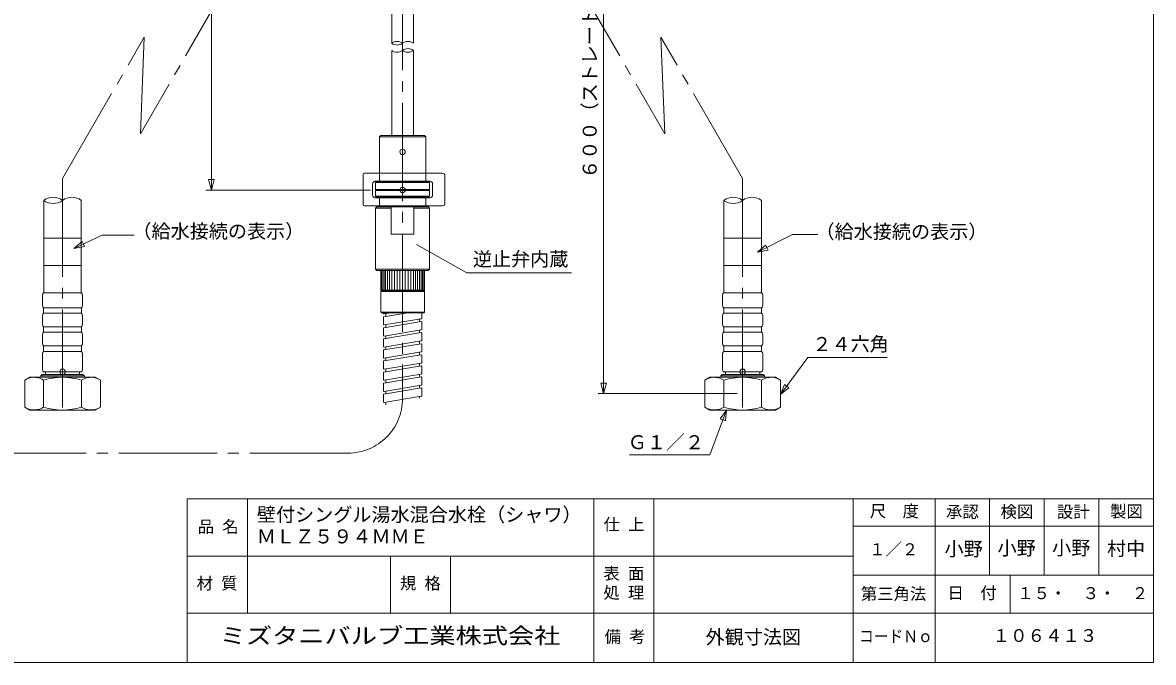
# Model space of a CAD drawing. Units: millimetres, scale not verified. Extents: x -373 to 395, y -278 to 275.
# Drawn here: x -19.4 to 395, y -278 to -43.3 of the extents above; entities that cross this region are included whole.
import ezdxf
from ezdxf.enums import TextEntityAlignment as Align

# ---------------------------------------------------------------- set-up
doc = ezdxf.new("R2010")
doc.units = ezdxf.units.MM
doc.header["$LTSCALE"] = 4
doc.header["$PDMODE"] = 32
doc.header["$PDSIZE"] = 2
doc.linetypes.add('USER2', pattern=[12, 9, -1, 1, -1])
for name, color, linetype, lineweight in [('0-1_1', 7, 'Continuous', 18), ('0-2_2', 7, 'Continuous', 18), ('0-3_3', 7, 'Continuous', 18), ('0-4_4', 7, 'Continuous', 18)]:
    doc.layers.add(name, color=color, linetype=linetype, lineweight=lineweight)
doc.layers.add('0-6_6', color=7, linetype='Continuous')
doc.styles.add('ＭＳ ゴシック', font='')
doc.styles.get('ＭＳ ゴシック').set_extended_font_data('MS Gothic')

# ---------------------------------------------------------------- blocks, each defined once
blk = doc.blocks.new('D15')
at = {"layer": '0-3_3'}
for p, q in [((137.477, 55.194), (195.541, 55.194)), ((193.541, 55.194), (192.506, 51.33)), ((193.541, 55.194), (194.576, 51.33)), ((192.506, 51.33), (194.576, 51.33)), ((193.541, -179.41), (192.506, -175.547)), ((194.576, -175.547), (192.506, -175.547)), ((242.478, -179.41), (191.541, -179.41))]:
    blk.add_line(p, q, dxfattribs=at)
blk.add_lwpolyline([(193.541, 55.194), (193.541, -179.41), (194.576, -175.547)], dxfattribs=at)
blk = doc.blocks.new('D19')
at = {"layer": '0-3_3'}
for p, q in [((85.571, 71.225), (47.814, 71.225)), ((49.814, 71.225), (50.849, 67.361)), ((48.779, 67.361), (50.849, 67.361)), ((49.814, -104.745), (48.779, -100.882)), ((50.849, -100.882), (48.779, -100.882)), ((49.814, -104.745), (50.849, -100.882)), ((108.171, -104.745), (47.814, -104.745))]:
    blk.add_line(p, q, dxfattribs=at)
blk.add_lwpolyline([(49.814, -104.745), (49.814, 71.225), (48.779, 67.361)], dxfattribs=at)

msp = doc.modelspace()

# ---------------------------------------------------------------- linework, layer by layer
at = {"layer": '0-1_1'}
for p, q in [((40.982, -217.972), (394.982, -217.972)), ((40.982, -217.972), (40.982, -277.972)), ((62.982, -217.972), (62.982, -259.972)), ((189.982, -217.972), (189.982, -277.972)), ((211.982, -217.972), (211.982, -277.972)), ((284.982, -277.972), (284.982, -217.972)), ((314.982, -277.972), (314.982, -217.972)), ((334.982, -245.972), (334.982, -217.972)), ((354.982, -245.972), (354.982, -217.972)), ((374.982, -245.972), (374.982, -217.972)), ((284.982, -227.972), (394.982, -227.972)), ((40.982, -238.972), (284.982, -238.972)), ((115.482, -238.972), (115.482, -259.972)), ((137.482, -238.972), (137.482, -259.972)), ((284.982, -245.972), (394.982, -245.972)), ((342.482, -245.972), (342.482, -259.972)), ((40.982, -259.972), (394.982, -259.972))]:
    msp.add_line(p, q, dxfattribs=at)
msp.add_lwpolyline([(-373.022, 275.029), (-373.022, -277.972), (394.982, -277.972), (394.982, 275.029)], dxfattribs=at)
at = {"layer": '0-2_2', "linetype": 'USER2'}
for p, q in [((119.871, 71.225), (119.871, -181.209)), ((106.316, 58.748), (23.792, -84.188)), ((133.425, 58.748), (215.949, -84.188)), ((-4.737, -100.55), (25.213, -48.675)), ((23.792, -84.188), (25.213, -48.675)), ((215.949, -84.188), (214.528, -48.675)), ((244.478, -100.55), (214.528, -48.675)), ((-4.737, -100.55), (-4.737, -187.973)), ((244.478, -100.55), (244.478, -187.973)), ((99.871, -201.209), (-87.892, -201.209))]:
    msp.add_line(p, q, dxfattribs=at)
at = {"layer": '0-2_2'}
for p, q in [((115.871, -50.904), (115.871, 6.652)), ((123.871, -50.904), (123.871, 6.652)), ((115.871, -84.745), (115.871, -53.532)), ((123.871, -84.745), (123.871, -53.532)), ((123.871, -61.02), (123.871, -53.532)), ((128.371, -85.245), (111.371, -85.245)), ((127.871, -84.745), (128.371, -85.245)), ((128.371, -98.545), (128.371, -85.245)), ((105.371, -110.045), (105.371, -99.045)), ((134.371, -98.545), (105.871, -98.545)), ((111.371, -101.545), (111.371, -98.545)), ((128.371, -101.545), (128.371, -98.545)), ((108.871, -102.545), (108.871, -106.545)), ((129.87, -101.545), (109.871, -101.545)), ((110.171, -101.745), (109.971, -101.945)), ((109.971, -104.545), (109.971, -101.945)), ((129.771, -101.945), (109.971, -101.945)), ((110.171, -101.745), (129.571, -101.745)), ((128.371, -101.745), (128.371, -101.545)), ((129.571, -101.745), (129.771, -101.945)), ((129.771, -104.545), (129.771, -101.945)), ((130.87, -102.545), (130.87, -106.545)), ((135.371, -109.545), (135.371, -99.545)), ((129.87, -107.545), (109.871, -107.545)), ((109.971, -104.545), (129.771, -104.545)), ((110.171, -104.745), (109.971, -104.945)), ((109.971, -107.045), (109.971, -104.945)), ((129.771, -104.945), (109.971, -104.945)), ((109.971, -107.045), (110.171, -107.245)), ((129.771, -107.045), (109.971, -107.045)), ((110.171, -104.745), (129.571, -104.745)), ((111.371, -107.545), (111.371, -107.245)), ((111.371, -107.545), (111.371, -110.545)), ((128.371, -107.545), (128.371, -107.245)), ((128.371, -110.545), (128.371, -107.545)), ((129.771, -104.545), (129.571, -104.745)), ((129.571, -104.745), (129.771, -104.945)), ((129.771, -107.045), (129.771, -104.945)), ((-11.587, -142.411), (-11.587, -108.481)), ((2.113, -142.411), (2.113, -108.523)), ((134.371, -110.545), (105.871, -110.545)), ((110.471, -110.945), (109.971, -111.445)), ((109.971, -133.745), (109.971, -111.445)), ((109.971, -111.445), (115.746, -111.445)), ((129.271, -110.945), (110.471, -110.945)), ((111.371, -110.945), (111.371, -110.545)), ((115.746, -120.945), (115.746, -110.945)), ((123.995, -120.945), (123.995, -110.945)), ((123.995, -111.445), (129.771, -111.445)), ((128.371, -110.945), (128.371, -110.545)), ((129.271, -110.945), (129.771, -111.445)), ((129.771, -133.745), (129.771, -111.445)), ((237.628, -142.411), (237.628, -108.523)), ((251.328, -142.411), (251.328, -108.481)), ((115.746, -120.945), (123.995, -120.945)), ((129.771, -133.745), (109.971, -133.745)), ((111.871, -141.445), (111.871, -134.245)), ((112.121, -134.245), (112.121, -141.445)), ((112.621, -134.245), (112.621, -141.445)), ((113.121, -134.245), (113.121, -141.445)), ((113.621, -134.245), (113.621, -141.445)), ((114.371, -134.245), (114.371, -141.445)), ((115.121, -134.245), (115.121, -141.445)), ((115.871, -134.245), (115.871, -141.445)), ((116.871, -134.245), (116.871, -141.445)), ((117.871, -134.245), (117.871, -141.445)), ((118.871, -134.245), (118.871, -141.445)), ((119.871, -134.245), (119.871, -141.745)), ((119.871, -134.745), (119.871, -140.245)), ((120.871, -134.245), (120.871, -141.445)), ((121.871, -134.245), (121.871, -141.445)), ((122.871, -134.245), (122.871, -141.445)), ((123.871, -134.245), (123.871, -141.445)), ((124.621, -134.245), (124.621, -141.445)), ((125.371, -134.245), (125.371, -141.445)), ((126.121, -134.245), (126.121, -141.445)), ((126.621, -134.245), (126.621, -141.445)), ((127.121, -134.245), (127.121, -141.445)), ((127.621, -134.245), (127.621, -141.445)), ((127.871, -134.245), (127.871, -141.445)), ((-12.087, -143.211), (-12.087, -147.111)), ((-11.687, -142.411), (-4.737, -142.411)), ((2.213, -142.411), (-4.737, -142.411)), ((2.613, -143.211), (2.613, -147.111)), ((111.871, -141.445), (112.171, -141.745)), ((111.871, -141.945), (112.071, -141.745)), ((111.871, -149.545), (111.871, -141.945)), ((127.871, -141.945), (111.871, -141.945)), ((127.671, -141.745), (112.071, -141.745)), ((127.571, -141.745), (119.871, -141.745)), ((127.871, -141.945), (127.671, -141.745)), ((127.871, -149.545), (127.871, -141.945)), ((237.128, -143.211), (237.128, -147.111)), ((237.528, -142.411), (244.478, -142.411)), ((251.428, -142.411), (244.478, -142.411)), ((251.828, -143.211), (251.828, -147.111)), ((-11.687, -147.911), (-11.687, -149.911)), ((-11.687, -147.911), (-4.737, -147.911)), ((2.213, -147.911), (-4.737, -147.911)), ((2.213, -147.911), (2.213, -149.911)), ((237.528, -147.911), (244.478, -147.911)), ((237.528, -147.911), (237.528, -149.911)), ((251.428, -147.911), (244.478, -147.911)), ((251.428, -147.911), (251.428, -149.911)), ((-12.087, -150.711), (-12.087, -154.111)), ((-11.687, -149.911), (-4.737, -149.911)), ((2.213, -149.911), (-4.737, -149.911)), ((2.613, -150.711), (2.613, -154.111)), ((111.871, -149.545), (112.071, -149.745)), ((127.871, -149.545), (111.871, -149.545)), ((127.671, -149.745), (112.071, -149.745)), ((112.871, -149.745), (112.871, -149.978)), ((112.871, -154.034), (112.871, -151.398)), ((113.038, -151.201), (121.735, -149.745)), ((113.038, -155.257), (126.638, -152.981)), ((113.104, -150.176), (115.676, -149.745)), ((113.104, -154.232), (126.704, -151.956)), ((113.671, -151.095), (113.671, -150.081)), ((126.071, -153.076), (126.071, -152.062)), ((126.871, -151.759), (126.871, -149.745)), ((126.871, -155.815), (126.871, -153.178)), ((127.671, -149.745), (127.871, -149.545)), ((237.128, -150.711), (237.128, -154.111)), ((237.528, -149.911), (244.478, -149.911)), ((251.428, -149.911), (244.478, -149.911)), ((251.828, -150.711), (251.828, -154.111)), ((-11.687, -154.911), (-4.737, -154.911)), ((2.213, -154.911), (-4.737, -154.911)), ((2.213, -156.911), (-4.737, -156.911)), ((2.213, -154.911), (2.213, -156.911)), ((112.871, -158.09), (112.871, -155.454)), ((113.038, -159.313), (126.638, -157.037)), ((113.104, -158.288), (126.704, -156.012)), ((113.671, -155.151), (113.671, -154.137)), ((126.071, -157.132), (126.071, -156.118)), ((126.871, -159.871), (126.871, -157.234)), ((237.528, -154.911), (244.478, -154.911)), ((237.528, -154.911), (237.528, -156.911)), ((237.528, -156.911), (244.478, -156.911)), ((251.428, -154.911), (244.478, -154.911)), ((-12.087, -157.711), (-12.087, -161.111)), ((2.613, -157.711), (2.613, -161.111)), ((112.871, -162.146), (112.871, -159.51)), ((113.038, -163.369), (126.638, -161.093)), ((113.104, -162.344), (126.704, -160.068)), ((113.671, -159.207), (113.671, -158.193)), ((126.071, -161.188), (126.071, -160.174)), ((126.871, -163.927), (126.871, -161.29)), ((237.128, -157.711), (237.128, -161.111)), ((251.828, -157.711), (251.828, -161.111)), ((-12.087, -164.711), (-12.087, -170.611)), ((-11.687, -161.911), (-4.737, -161.911)), ((2.213, -161.911), (-4.737, -161.911)), ((2.213, -163.911), (-4.737, -163.911)), ((2.213, -161.911), (2.213, -163.911)), ((2.613, -164.711), (2.613, -170.611)), ((112.871, -166.202), (112.871, -163.566)), ((113.038, -167.425), (126.638, -165.149)), ((113.104, -166.4), (126.704, -164.124)), ((113.671, -163.263), (113.671, -162.249)), ((126.071, -165.244), (126.071, -164.23)), ((126.871, -167.983), (126.871, -165.346)), ((237.128, -164.711), (237.128, -170.611)), ((237.528, -161.911), (244.478, -161.911)), ((237.528, -161.911), (237.528, -163.911)), ((237.528, -163.911), (244.478, -163.911)), ((251.428, -161.911), (244.478, -161.911)), ((251.828, -164.711), (251.828, -170.611)), ((112.871, -167.622), (112.871, -170.258)), ((126.638, -169.205), (113.038, -171.481)), ((113.104, -170.456), (126.704, -168.18)), ((113.671, -167.319), (113.671, -166.305)), ((126.071, -169.3), (126.071, -168.286)), ((126.871, -172.039), (126.871, -169.402)), ((-12.737, -172.911), (-12.237, -172.411)), ((3.263, -172.911), (-12.737, -172.911)), ((-12.737, -173.41), (-12.737, -172.911)), ((-12.237, -172.411), (2.763, -172.411)), ((2.213, -171.411), (-11.687, -171.411)), ((-10.987, -171.411), (-10.987, -172.411)), ((1.063, -171.411), (-10.537, -171.411)), ((-4.737, -171.411), (-10.487, -171.411)), ((-4.737, -171.411), (1.013, -171.411)), ((1.513, -171.411), (1.513, -172.411)), ((3.263, -172.911), (2.763, -172.411)), ((3.263, -172.911), (3.263, -173.41)), ((7.263, -173.41), (9.119, -174.482)), ((112.871, -174.314), (112.871, -171.678)), ((126.638, -173.261), (113.038, -175.537)), ((113.104, -174.512), (126.704, -172.236)), ((113.671, -171.375), (113.671, -170.361)), ((126.071, -173.356), (126.071, -172.342)), ((126.871, -176.095), (126.871, -173.458)), ((232.478, -173.41), (230.622, -174.482)), ((236.478, -172.911), (236.978, -172.411)), ((236.478, -172.911), (252.478, -172.911)), ((236.478, -172.911), (236.478, -173.41)), ((251.978, -172.411), (236.978, -172.411)), ((237.528, -171.411), (251.428, -171.411)), ((238.228, -171.411), (238.228, -172.411)), ((238.678, -171.411), (250.278, -171.411)), ((244.478, -171.411), (238.728, -171.411)), ((244.478, -171.411), (250.228, -171.411)), ((250.728, -171.411), (250.728, -172.411)), ((252.478, -172.911), (251.978, -172.411)), ((252.478, -173.41), (252.478, -172.911)), ((-18.593, -174.482), (-18.593, -184.338)), ((-11.665, -174.482), (-11.665, -184.338)), ((2.191, -174.482), (2.191, -184.338)), ((9.119, -174.482), (9.119, -184.338)), ((112.871, -178.37), (112.871, -175.734)), ((126.638, -177.317), (113.038, -179.593)), ((113.104, -178.568), (126.704, -176.292)), ((113.671, -175.431), (113.671, -174.417)), ((126.071, -177.412), (126.071, -176.398)), ((126.871, -180.151), (126.871, -177.514)), ((230.622, -174.482), (230.622, -184.338)), ((237.55, -174.482), (237.55, -184.338)), ((251.406, -174.482), (251.406, -184.338)), ((258.334, -174.482), (258.334, -184.338)), ((112.871, -182.426), (112.871, -179.79)), ((113.104, -182.624), (126.704, -180.348)), ((113.671, -179.487), (113.671, -178.473)), ((126.071, -181.046), (126.071, -180.454)), ((-16.737, -185.41), (-18.593, -184.338)), ((7.263, -185.41), (-16.737, -185.41)), ((7.263, -185.41), (9.119, -184.338)), ((113.671, -183.543), (113.671, -182.529)), ((232.478, -185.41), (230.622, -184.338)), ((232.478, -185.41), (256.478, -185.41)), ((256.478, -185.41), (258.334, -184.338))]:
    msp.add_line(p, q, dxfattribs=at)
for points in [[(127.871, -84.745), (111.871, -84.745), (111.371, -85.245)], [(111.371, -101.545), (111.371, -98.545), (111.371, -85.245)], [(109.971, -104.545), (110.171, -104.745), (129.571, -104.745)], [(129.771, -107.045), (129.571, -107.245), (110.171, -107.245)], [(109.971, -133.745), (110.471, -134.245), (119.871, -134.245)], [(129.771, -133.745), (129.271, -134.245), (119.871, -134.245)], [(127.571, -141.745), (127.871, -141.445), (111.871, -141.445)], [(-11.687, -154.911), (-11.687, -156.911), (-4.737, -156.911)], [(251.428, -154.911), (251.428, -156.911), (244.478, -156.911)], [(-11.687, -161.911), (-11.687, -163.911), (-4.737, -163.911)], [(251.428, -161.911), (251.428, -163.911), (244.478, -163.911)], [(7.263, -173.41), (-4.737, -173.41), (-16.737, -173.41), (-18.593, -174.482)], [(232.478, -173.41), (244.478, -173.41), (256.478, -173.41), (258.334, -174.482)]]:
    msp.add_lwpolyline(points, dxfattribs=at)
for centre, radius, start, end in [((117.871, -53.571), 3.333, 53.1301, 126.8699), ((117.871, -48.237), 3.333, 233.1301, 306.8699), ((117.871, -50.866), 3.333, 233.1301, 306.8699), ((121.871, -53.571), 3.333, 53.1301, 126.8699), ((121.871, -56.199), 3.333, 53.1301, 126.8699), ((121.871, -50.866), 3.333, 233.1301, 306.8699), ((105.871, -99.045), 0.5, 90, 180), ((134.371, -99.545), 1, 0, 90), ((109.871, -102.545), 1, 90, 180), ((129.87, -102.545), 1, 0, 90), ((-8.162, -113.09), 5.708, 53.1301, 126.8699), ((-1.312, -113.09), 5.708, 53.1301, 126.8699), ((109.871, -106.545), 1, 180, 270), ((129.87, -106.545), 1, 270, 0), ((241.053, -113.09), 5.708, 53.1301, 126.8699), ((247.903, -113.09), 5.708, 53.1301, 126.8699), ((-8.162, -103.957), 5.708, 233.1301, 306.8699), ((105.871, -110.045), 0.5, 180, 270), ((134.371, -109.545), 1, 270, 0), ((241.053, -103.957), 5.708, 233.1301, 306.8699), ((-11.087, -143.211), 1, 126.8699, 180), ((1.613, -143.211), 1, 0, 53.1301), ((238.128, -143.211), 1, 126.8699, 180), ((250.828, -143.211), 1, 0, 53.1301), ((-11.087, -147.111), 1, 180, 233.1301), ((1.613, -147.111), 1, 306.8699, 360), ((238.128, -147.111), 1, 180, 233.1301), ((250.828, -147.111), 1, 306.8699, 360), ((-11.087, -150.711), 1, 126.8699, 180), ((1.613, -150.711), 1, 0, 53.1301), ((113.071, -149.978), 0.2, 180, 279.5), ((113.071, -151.398), 0.2, 99.5, 180), ((126.671, -153.178), 0.2, 0, 99.5), ((126.671, -151.759), 0.2, 279.5, 0), ((238.128, -150.711), 1, 126.8699, 180), ((250.828, -150.711), 1, 0, 53.1301), ((-11.087, -154.111), 1, 180, 233.1301), ((-11.087, -157.711), 1, 126.8699, 180), ((-11.087, -157.711), 1, 126.8699, 180), ((1.613, -154.111), 1, 306.8699, 360), ((1.613, -157.711), 1, 0, 53.1301), ((113.071, -154.034), 0.2, 180, 279.5), ((113.071, -155.454), 0.2, 99.5, 180), ((126.671, -157.234), 0.2, 0, 99.5), ((126.671, -155.815), 0.2, 279.5, 0), ((238.128, -154.111), 1, 180, 233.1301), ((238.128, -157.711), 1, 126.8699, 180), ((250.828, -154.111), 1, 306.8699, 360), ((250.828, -157.711), 1, 0, 53.1301), ((250.828, -157.711), 1, 0, 53.1301), ((-11.087, -161.111), 1, 180, 233.1301), ((1.613, -161.111), 1, 306.8699, 360), ((113.071, -158.09), 0.2, 180, 279.5), ((113.071, -159.51), 0.2, 99.5, 180), ((126.671, -161.29), 0.2, 0, 99.5), ((126.671, -159.871), 0.2, 279.5, 0), ((238.128, -161.111), 1, 180, 233.1301), ((250.828, -161.111), 1, 306.8699, 360), ((-11.087, -164.711), 1, 126.8699, 180), ((1.613, -164.711), 1, 0, 53.1301), ((113.071, -162.146), 0.2, 180, 279.5), ((113.071, -163.566), 0.2, 99.5, 180), ((126.671, -165.346), 0.2, 0, 99.5), ((126.671, -163.927), 0.2, 279.5, 0), ((238.128, -164.711), 1, 126.8699, 180), ((250.828, -164.711), 1, 0, 53.1301), ((113.071, -166.202), 0.2, 180, 279.5), ((113.071, -167.622), 0.2, 99.5, 180), ((126.671, -169.402), 0.2, 0, 99.5), ((126.671, -167.983), 0.2, 279.5, 0), ((-15.129, -179.544), 6.134, 55.61575, 115.61575), ((-11.087, -170.611), 1, 180, 233.1301), ((-4.737, -196.338), 22.928, 72.41205, 107.58795), ((5.655, -179.544), 6.134, 64.38425, 124.38425), ((1.613, -170.611), 1, 306.8699, 360), ((113.071, -170.258), 0.2, 180, 279.5), ((113.071, -171.678), 0.2, 99.5, 180), ((126.671, -173.458), 0.2, 0, 99.5), ((126.671, -172.039), 0.2, 279.5, 0), ((234.086, -179.544), 6.134, 55.61575, 115.61575), ((238.128, -170.611), 1, 180, 233.1301), ((244.478, -196.338), 22.928, 72.41205, 107.58795), ((254.87, -179.544), 6.134, 64.38425, 124.38425), ((250.828, -170.611), 1, 306.8699, 360), ((113.071, -174.314), 0.2, 180, 279.5), ((113.071, -175.734), 0.2, 99.5, 180), ((126.671, -177.514), 0.2, 0, 99.5), ((126.671, -176.095), 0.2, 279.5, 0), ((113.071, -178.37), 0.2, 180, 279.5), ((113.071, -179.79), 0.2, 99.5, 180), ((126.671, -180.151), 0.2, 279.5, 0), ((-15.129, -179.276), 6.134, 244.38425, 304.38425), ((-4.737, -162.482), 22.928, 252.41205, 287.58795), ((5.655, -179.276), 6.134, 235.61575, 295.61575), ((113.071, -182.426), 0.2, 180, 279.5), ((234.086, -179.276), 6.134, 244.38425, 304.38425), ((244.478, -162.482), 22.928, 252.41205, 287.58795), ((254.87, -179.276), 6.134, 235.61575, 295.61575)]:
    msp.add_arc(centre, radius, start, end, dxfattribs=at)
at = {"layer": '0-2_2', "linetype": 'USER2'}
msp.add_arc((99.871, -181.209), 20, 270, 0, dxfattribs=at)
at = {"layer": '0-2_2'}
for p in [(119.871, -90.745), (119.871, -104.745), (-4.737, -171.411), (244.478, -171.411)]:
    msp.add_point(p, dxfattribs=at)
at = {"layer": '0-3_3'}
for points in [[(124.963, -124.679), (143.385, -135.107), (181.716, -135.107)], [(258.334, -179.75), (268.4, -166.098), (297.461, -166.098)], [(238.547, -185.41), (232.418, -201.909), (202.961, -201.909)]]:
    msp.add_lwpolyline(points, dxfattribs=at)
for points in [[(260.627, -176.64), (259.794, -176.025), (258.334, -179.75), (261.461, -177.254)], [(237.201, -189.032), (238.172, -189.393), (238.547, -185.41), (236.231, -188.672)]]:
    msp.add_lwpolyline(points, close=True, dxfattribs=at)
at = {"layer": '0-4_4'}
for p, q in [((-11.587, -122.411), (2.113, -122.411)), ((237.628, -122.411), (251.328, -122.411)), ((-11.587, -132.411), (2.113, -132.411)), ((237.628, -132.411), (251.328, -132.411))]:
    msp.add_line(p, q, dxfattribs=at)
for points in [[(-0.56, -126.195), (9.808, -121.274), (21.471, -121.274)], [(249.91, -127.579), (262.723, -121.076), (272.079, -121.076)]]:
    msp.add_lwpolyline(points, dxfattribs=at)
for points in [[(2.93, -124.538), (2.486, -123.603), (-0.56, -126.195), (3.374, -125.473)], [(253.355, -125.83), (252.886, -124.907), (249.91, -127.579), (253.824, -126.754)]]:
    msp.add_lwpolyline(points, close=True, dxfattribs=at)

# ---------------------------------------------------------------- block references
at = {"layer": '0-3_3'}
for name in ['D19', 'D15']:
    msp.add_blockref(name, (0, 0), dxfattribs=at)

# ---------------------------------------------------------------- texts
at = {"layer": '0-1_1', "style": 'ＭＳ ゴシック'}
for s, p in [('尺\u3000度', (291.087, -225.998)), ('承認', (319.006, -226.253)), ('検図', (338.99, -226.198)), ('設計', (359.628, -226.253)), ('製図', (379.127, -226.1)), ('品 名', (44.793, -231.693)), ('仕 上', (193.513, -230.892)), ('\u3000／ ', (290.833, -240.013)), ('表 面', (193.447, -248.892)), ('材 質', (44.398, -252.463)), ('規 格', (118.898, -252.463)), ('処 理', (193.447, -255.892)), ('第三角法', (287.775, -256.322)), ('日\u3000付', (319.552, -256.013)), ('\u3000\u3000・\u3000\u3000・', (345.098, -256.1)), ('備 考 ', (193.904, -272.025))]:
    msp.add_text(s, height=4.399, dxfattribs=at).set_placement(p, align=Align.BOTTOM_LEFT)
for s, height, width, p in [('ミズタニバルブ工業株式会社', 5.865, 1.2, (52.887, -272.876)), ('コードＮｏ', 4.399, 0.9, (287.101, -271.881))]:
    msp.add_text(s, height=height, dxfattribs=dict(at, width=width)).set_placement(p, align=Align.BOTTOM_LEFT)
at = {"layer": '0-3_3', "style": 'ＭＳ ゴシック'}
msp.add_text('６００（ストレート時）', height=5.132, rotation=90, dxfattribs=at).set_placement((192.541, -100.608), align=Align.BOTTOM_LEFT)
for s, height, p in [('逆止弁内蔵', 5.132, (145.618, -134.176)), ('２４六角', 5.132, (270.055, -165.306)), ('Ｇ１／２', 5.132, (202.368, -201.315)), ('壁付シングル湯水混合水栓（シャワ）', 5.132, (66.469, -227.868)), ('ＭＬＺ５９４ＭＭＥ', 5.132, (66.469, -235.868)), ('１\u3000２', 4.399, (290.833, -240.013)), ('１５\u3000\u3000３\u3000\u3000２', 4.399, (345.098, -256.1)), ('外観寸法図', 5.132, (230.882, -272.77)), ('１０６４１３', 4.692, (336.07, -271.881))]:
    msp.add_text(s, height=height, dxfattribs=at).set_placement(p, align=Align.BOTTOM_LEFT)
at = {"layer": '0-4_4', "style": 'ＭＳ ゴシック'}
for s, p in [('（給水接続の表示）', (20.868, -123.953)), ('（給水接続の表示）', (271.17, -124.096)), ('小野', (357.852, -240.088)), ('村中', (377.971, -240.319))]:
    msp.add_text(s, height=5.132, dxfattribs=at).set_placement(p, align=Align.BOTTOM_LEFT)
at = {"layer": '0-6_6', "style": 'ＭＳ ゴシック'}
for p in [(318.444, -240.457), (337.877, -240.146)]:
    msp.add_text('小野', height=5.132, dxfattribs=at).set_placement(p, align=Align.BOTTOM_LEFT)

doc.saveas('drawing.dxf')
